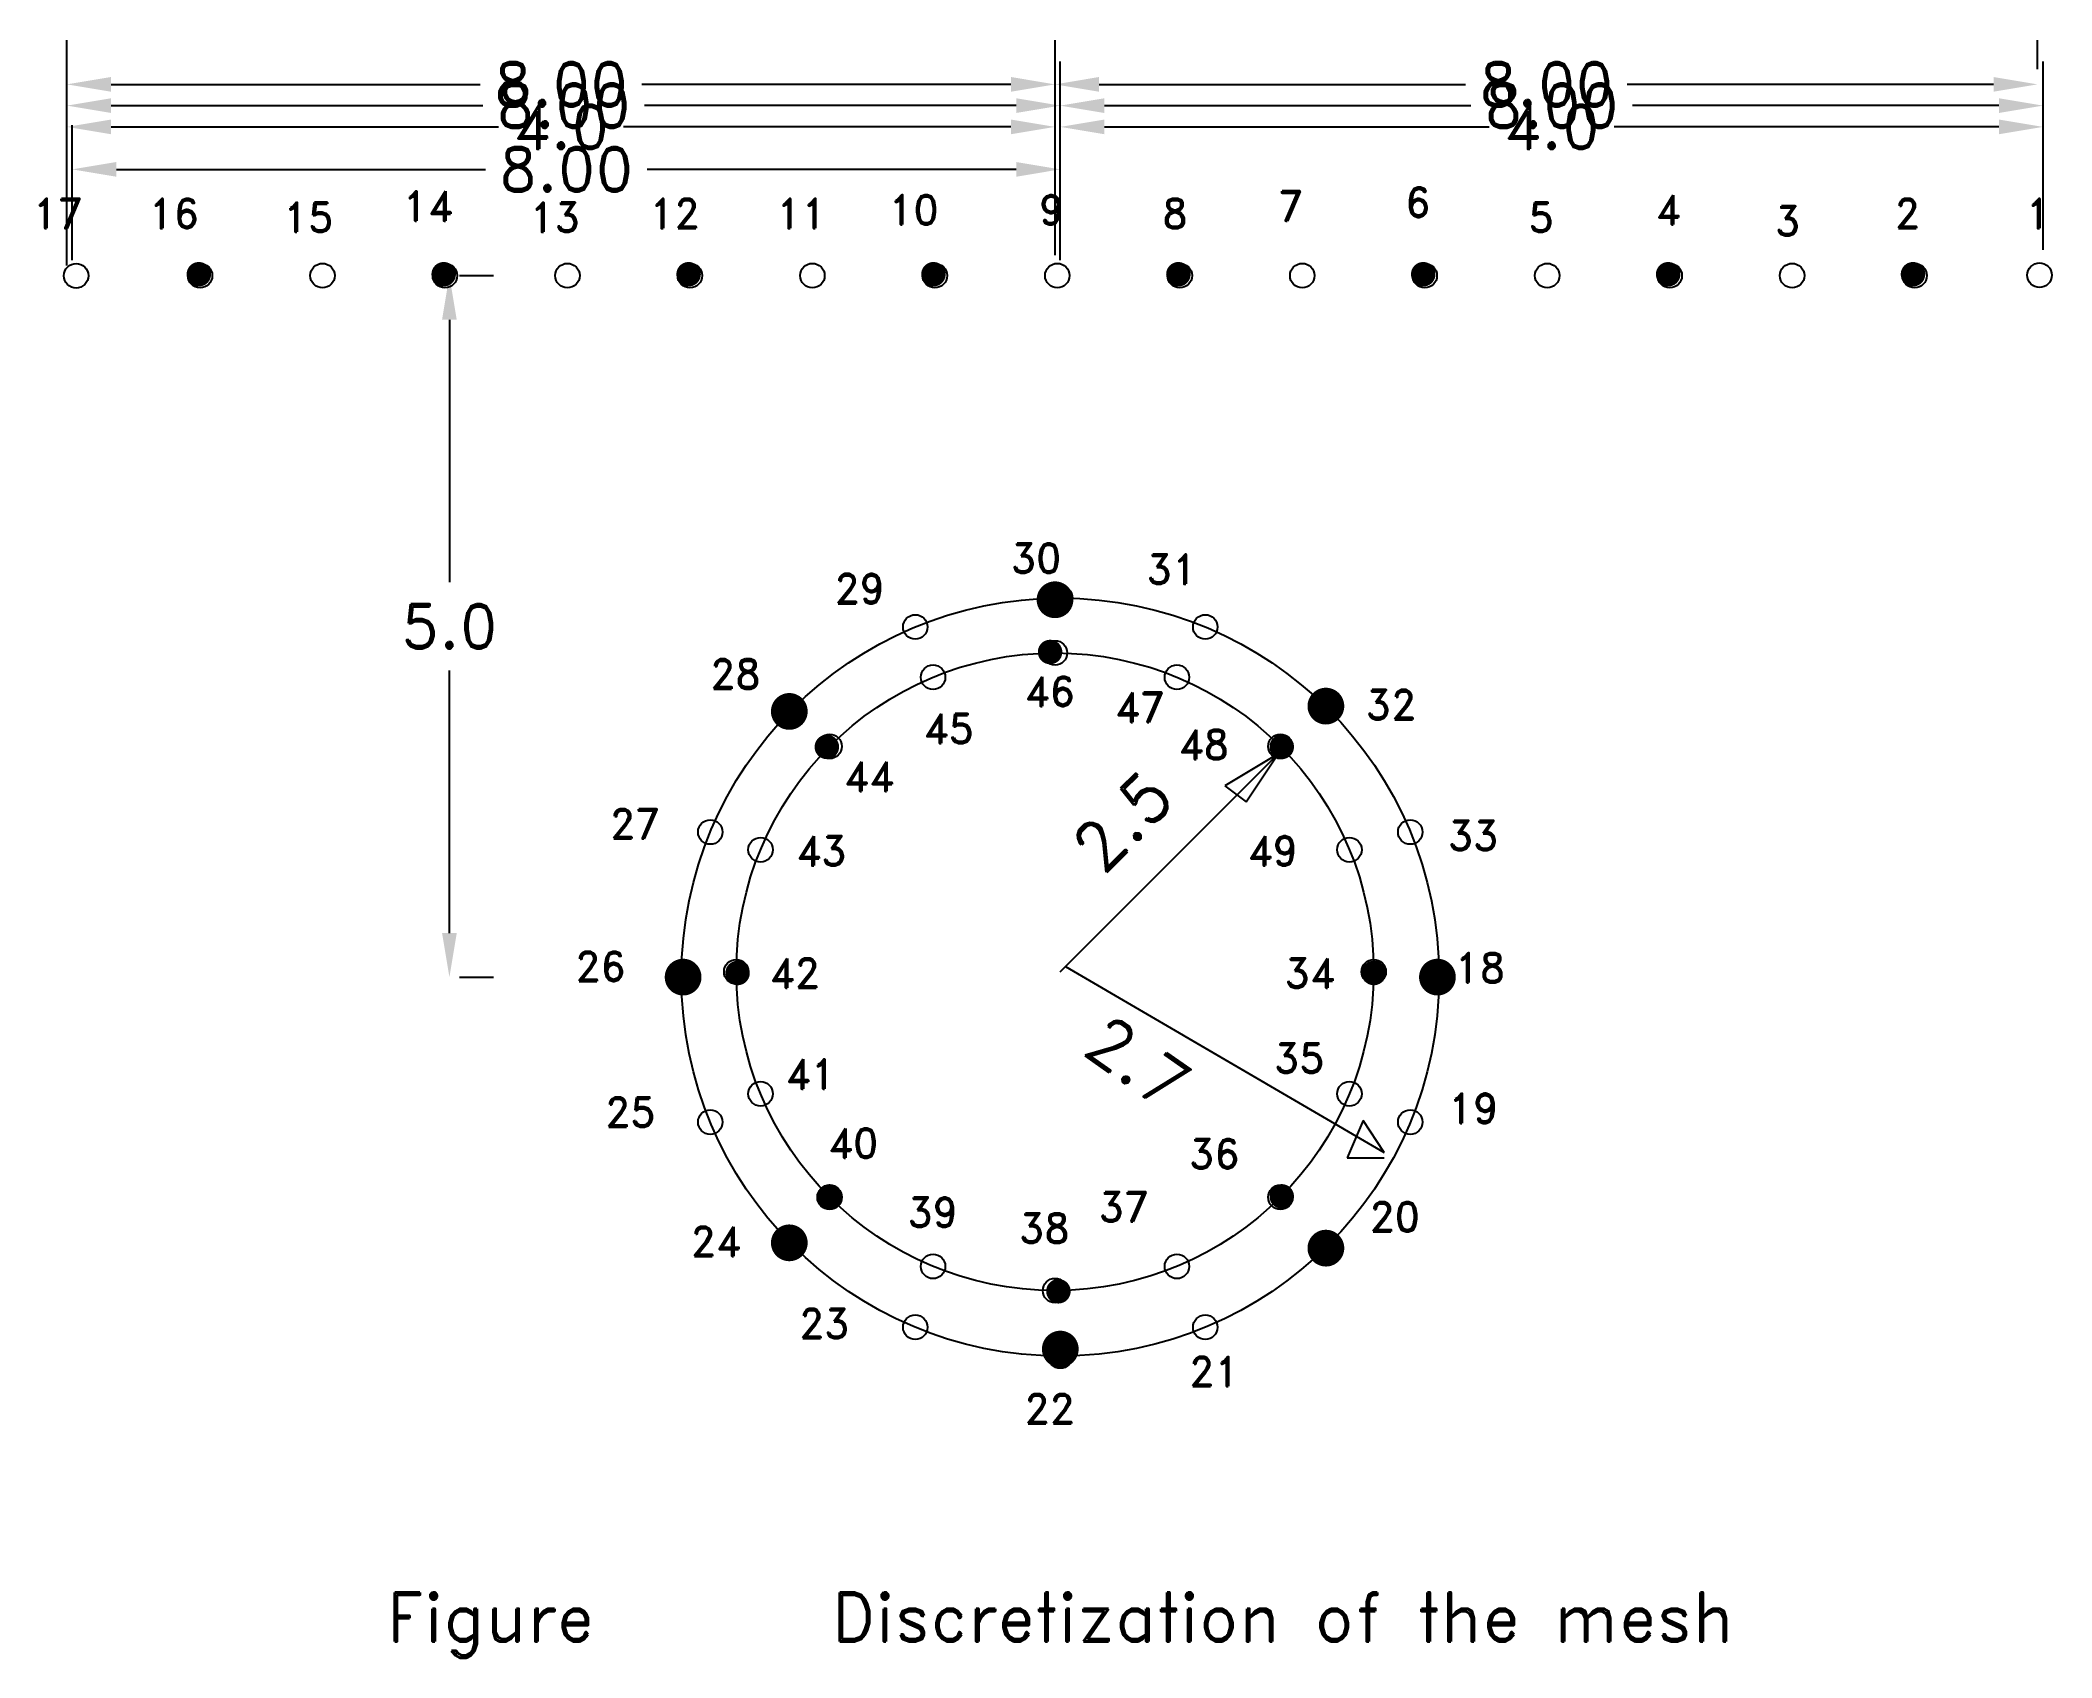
# Model space of a CAD drawing. Extents: x 1.44 to 9.65, y 1.38 to 7.98.
import ezdxf
from ezdxf.enums import TextEntityAlignment as Align

# ---------------------------------------------------------------- set-up
doc = ezdxf.new("R2010")
doc.units = 0
doc.header["$PDMODE"] = 33
doc.header["$PDSIZE"] = 0.1
doc.layers.get('0').update_dxf_attribs({"linetype": 'CONTINUOUS'})
doc.layers.get('DEFPOINTS').update_dxf_attribs({"linetype": 'CONTINUOUS'})
doc.layers.add('CIRCLE', color=7, linetype='CONTINUOUS')
doc.styles.get("Standard").update_dxf_attribs({"font": 'ROMAND'})
doc.dimstyles.get("Standard").update_dxf_attribs({"dimtxt": 2.5, "dimasz": 2.5, "dimexe": 1.25, "dimexo": 0.625, "dimtad": 1, "dimcen": 2.5, "dimazin": 3, "dimtfac": 1, "dimtmove": 0, "dimatfit": 3})

# ---------------------------------------------------------------- blocks, each defined once
blk = doc.blocks.new('*D')
at = {"color": 0, "linetype": 'BYBLOCK'}
for p, q in [((1.5506, 7.1215), (1.5506, 7.9762)), ((5.5843, 7.1215), (5.5843, 7.9762)), ((5.5843, 7.1215), (5.5843, 7.9762)), ((9.596, 7.8587), (9.596, 7.9762)), ((1.5506, 7.0781), (1.5506, 7.8894)), ((5.6059, 7.0781), (5.6059, 7.8894)), ((5.6059, 7.0781), (5.6059, 7.8894)), ((9.618, 7.7719), (9.618, 7.8894)), ((1.5506, 7.0564), (1.5506, 7.8026)), ((5.5843, 7.0998), (5.5843, 7.8026)), ((5.6059, 7.0781), (5.6059, 7.8026)), ((9.618, 7.1215), (9.618, 7.8026)), ((1.7306, 7.7962), (3.2374, 7.7962)), ((5.4043, 7.7962), (3.8974, 7.7962)), ((5.7643, 7.7962), (7.2601, 7.7962)), ((9.416, 7.7962), (7.9201, 7.7962)), ((1.7306, 7.7094), (3.2482, 7.7094)), ((5.4259, 7.7094), (3.9082, 7.7094)), ((5.7859, 7.7094), (7.2819, 7.7094)), ((9.438, 7.7094), (7.9419, 7.7094)), ((1.5722, 7.0781), (1.5722, 7.6293)), ((1.7306, 7.6226), (3.3124, 7.6226)), ((5.4043, 7.6226), (3.8224, 7.6226)), ((5.6059, 7.0998), (5.6059, 7.6293)), ((5.7859, 7.6226), (7.3569, 7.6226)), ((9.438, 7.6226), (7.8669, 7.6226)), ((1.7522, 7.4493), (3.259, 7.4493)), ((5.4259, 7.4493), (3.919, 7.4493)), ((3.1528, 7.0156), (3.2919, 7.0156)), ((3.1119, 6.8356), (3.1119, 5.7643)), ((3.1119, 4.3329), (3.1119, 5.4043)), ((3.1528, 4.1529), (3.2919, 4.1529))]:
    blk.add_line(p, q, dxfattribs=at)
for points in [[(1.7306, 7.8262), (1.7306, 7.7662), (1.5506, 7.7962)], [(5.4043, 7.8262), (5.4043, 7.7662), (5.5843, 7.7962)], [(5.7643, 7.8262), (5.7643, 7.7662), (5.5843, 7.7962)], [(9.416, 7.8262), (9.416, 7.7662), (9.596, 7.7962)], [(1.7306, 7.7394), (1.7306, 7.6794), (1.5506, 7.7094)], [(5.4259, 7.7394), (5.4259, 7.6794), (5.6059, 7.7094)], [(5.7859, 7.7394), (5.7859, 7.6794), (5.6059, 7.7094)], [(9.438, 7.7394), (9.438, 7.6794), (9.618, 7.7094)], [(1.7306, 7.6526), (1.7306, 7.5926), (1.5506, 7.6226)], [(5.4043, 7.6526), (5.4043, 7.5926), (5.5843, 7.6226)], [(5.7859, 7.6526), (5.7859, 7.5926), (5.6059, 7.6226)], [(9.438, 7.6526), (9.438, 7.5926), (9.618, 7.6226)], [(1.7522, 7.4793), (1.7522, 7.4193), (1.5722, 7.4493)], [(5.4259, 7.4793), (5.4259, 7.4193), (5.6059, 7.4493)], [(3.0819, 6.8356), (3.1419, 6.8356), (3.1119, 7.0156)], [(3.0819, 4.3329), (3.1419, 4.3329), (3.1119, 4.1529)]]:
    blk.add_solid(points, dxfattribs=at)
at = {"layer": 'DEFPOINTS', "color": 0, "linetype": 'BYBLOCK'}
for p in [(5.5843, 7.7962), (9.596, 7.7962), (9.596, 7.7962), (5.6059, 7.7094), (9.618, 7.7094), (9.618, 7.7094), (5.5843, 7.6226), (9.618, 7.6226), (5.6059, 7.4493), (1.5506, 7.059), (1.5506, 7.0156), (1.5506, 6.9939), (1.5722, 7.0156), (3.0903, 7.0156), (3.1119, 7.0156), (5.5843, 7.059), (5.5843, 7.059), (5.5843, 7.0373), (5.6059, 7.0373), (5.6059, 7.0156), (5.6059, 7.0156), (5.6059, 7.0156), (9.618, 7.059), (3.0903, 4.1529)]:
    blk.add_point(p, dxfattribs=at)
at = {"color": 0, "linetype": 'BYBLOCK'}
for s, p in [('8.00', (3.5674, 7.7962)), ('8.00', (7.5901, 7.7962)), ('8.00', (3.5782, 7.7094)), ('8.00', (7.6119, 7.7094)), ('4.0', (3.5674, 7.6226)), ('4.0', (7.6119, 7.6226)), ('8.00', (3.589, 7.4493)), ('5.0', (3.1119, 5.5843))]:
    blk.add_text(s, height=0.18, dxfattribs=at).set_placement(p, align=Align.MIDDLE_CENTER)

msp = doc.modelspace()

# ---------------------------------------------------------------- linework, layer by layer
at = {"color": 0, "const_width": 0.05}
for points in [[(2.064, 7.0213, 1), (2.114, 7.0213, 1)], [(3.0636, 7.0213, 1), (3.1136, 7.0213, 1)], [(4.0635, 7.0213, 1), (4.1135, 7.0213, 1)], [(5.0631, 7.0213, 1), (5.1131, 7.0213, 1)], [(6.0631, 7.0213, 1), (6.1131, 7.0213, 1)], [(7.0627, 7.0213, 1), (7.1127, 7.0213, 1)], [(8.0626, 7.0213, 1), (8.1126, 7.0213, 1)], [(9.0622, 7.0213, 1), (9.1122, 7.0213, 1)]]:
    msp.add_lwpolyline(points, format="xyb", close=True, dxfattribs=at)
at = {"color": 0, "const_width": 0.001}
msp.add_lwpolyline([(1.5938, 7.0156), (9.5938, 7.0156)], dxfattribs=at)
at = {"color": 0}
for p in [(1.588, 7.015), (2.0938, 7.0156), (2.5938, 7.0156), (3.0938, 7.0156), (3.5938, 7.0156), (4.0938, 7.0156), (4.5938, 7.0156), (5.0938, 7.0156), (5.5938, 7.0156), (6.0938, 7.0156), (6.5938, 7.0156), (7.0938, 7.0156), (7.5938, 7.0156), (8.0938, 7.0156), (8.5938, 7.0156), (9.0938, 7.0156), (9.6037, 7.0175)]:
    msp.add_point(p, dxfattribs=at)
at = {"layer": 'CIRCLE', "color": 0}
for p, q in [((5.6059, 4.1746), (6.4948, 5.0638)), ((6.4948, 5.0638), (6.2779, 4.9336)), ((6.3648, 4.8685), (6.4948, 5.0638)), ((6.2779, 4.9336), (6.3648, 4.8685)), ((5.6275, 4.1963), (6.9287, 3.4371)), ((6.8419, 3.5673), (6.777, 3.4154)), ((6.9287, 3.4371), (6.8419, 3.5673)), ((6.777, 3.4154), (6.9287, 3.4154))]:
    msp.add_line(p, q, dxfattribs=at)
for points, const_width in [([(5.5468, 5.6928, 1), (5.6218, 5.6928, 1)], 0.075), ([(5.5392, 5.4796, 1), (5.5892, 5.4796, 1)], 0.05), ([(4.4621, 5.2371, 1), (4.5371, 5.2371, 1)], 0.075), ([(6.6527, 5.2588, 1), (6.7277, 5.2588, 1)], 0.075), ([(4.6278, 5.0923, 1), (4.6778, 5.0923, 1)], 0.05), ([(6.485, 5.0923, 1), (6.535, 5.0923, 1)], 0.05), ([(4.0286, 4.1529, 1), (4.1036, 4.1529, 1)], 0.075), ([(4.2634, 4.1697, 1), (4.3134, 4.1697, 1)], 0.05), ([(6.8609, 4.1697, 1), (6.9109, 4.1697, 1)], 0.05), ([(7.1081, 4.1529, 1), (7.1831, 4.1529, 1)], 0.075), ([(4.6392, 3.2581, 1), (4.6892, 3.2581, 1)], 0.05), ([(6.485, 3.2581, 1), (6.535, 3.2581, 1)], 0.05), ([(4.4621, 3.0685, 1), (4.5371, 3.0685, 1)], 0.075), ([(6.6527, 3.0468, 1), (6.7277, 3.0468, 1)], 0.075), ([(5.5733, 2.8708, 1), (5.6233, 2.8708, 1)], 0.05), ([(5.5684, 2.6348, 1), (5.6434, 2.6348, 1)], 0.075)]:
    msp.add_lwpolyline(points, format="xyb", close=True, dxfattribs=dict(at, const_width=const_width))
for centre, radius in [((5.6059, 4.1529), 1.5466), ((5.5843, 4.1746), 1.3011)]:
    msp.add_circle(centre, radius, dxfattribs=at)
for p in [(5.6059, 5.6995), (5.014, 5.5818), (6.1977, 5.5818), (5.5843, 5.4758), (5.0863, 5.3767), (6.0822, 5.3767), (4.5123, 5.2465), (6.6995, 5.2465), (4.6642, 5.0947), (6.5043, 5.0947), (4.1771, 4.7448), (7.0347, 4.7448), (4.3822, 4.6726), (6.7864, 4.6726), (4.0593, 4.1529), (4.2831, 4.1746), (6.8854, 4.1746), (7.1524, 4.1529), (4.3822, 3.6767), (6.7864, 3.6767), (4.1771, 3.5611), (7.0347, 3.5611), (4.6642, 3.2546), (6.5043, 3.2546), (4.5123, 3.0594), (6.6995, 3.0594), (5.0863, 2.9726), (6.0822, 2.9726), (5.5843, 2.8735), (5.014, 2.7241), (6.1977, 2.7241), (5.6059, 2.6064)]:
    msp.add_point(p, dxfattribs=at)

# ---------------------------------------------------------------- texts
for s, height, p in [('17', 0.12, (1.5134, 7.2093)), ('16', 0.12, (1.9863, 7.2093)), ('15', 0.12, (2.5355, 7.1939)), ('14', 0.12, (3.0236, 7.2397)), ('13', 0.12, (3.542, 7.1939)), ('12', 0.12, (4.0305, 7.2093)), ('11', 0.12, (4.5489, 7.2093)), ('10', 0.12, (5.0067, 7.2244)), ('9', 0.12, (5.571, 7.2244)), ('8', 0.12, (6.0743, 7.2093)), ('7', 0.12, (6.5472, 7.2397)), ('6', 0.12, (7.0656, 7.2549)), ('5', 0.12, (7.5693, 7.1939)), ('4', 0.12, (8.0877, 7.2244)), ('2', 0.12, (9.0639, 7.2093)), ('1', 0.12, (9.5979, 7.2093)), ('3', 0.12, (8.5758, 7.1788)), ('30', 0.12, (5.5073, 5.8026)), ('31', 0.12, (6.0614, 5.7576)), ('29', 0.12, (4.7867, 5.6782)), ('28', 0.12, (4.2793, 5.3299)), ('46', 0.12, (5.5623, 5.2588)), ('47', 0.12, (5.9313, 5.194)), ('32', 0.12, (6.956, 5.2047)), ('45', 0.12, (5.1504, 5.1072)), ('48', 0.12, (6.1914, 5.0421)), ('44', 0.12, (4.825, 4.9119)), ('27', 0.12, (3.8701, 4.7182)), ('33', 0.12, (7.2917, 4.671)), ('43', 0.12, (4.6301, 4.6084)), ('49', 0.12, (6.4732, 4.6084)), ('26', 0.12, (3.7286, 4.1367)), ('42', 0.12, (4.5216, 4.1095)), ('34', 0.12, (6.6249, 4.1095)), ('18', 0.12, (7.319, 4.1312)), ('35', 0.12, (6.5817, 3.7626)), ('41', 0.12, (4.5865, 3.6975)), ('25', 0.12, (3.8507, 3.5418)), ('19', 0.12, (7.2917, 3.5575)), ('40', 0.12, (4.7602, 3.4154)), ('36', 0.12, (6.2347, 3.372)), ('39', 0.12, (5.0852, 3.1336)), ('37', 0.12, (5.866, 3.1553)), ('20', 0.12, (6.9712, 3.115)), ('24', 0.12, (4.1996, 3.0144)), ('38', 0.12, (5.5407, 3.0685)), ('23', 0.12, (4.6422, 2.6788)), ('21', 0.12, (6.2347, 2.4829)), ('22', 0.12, (5.5623, 2.3313)), ('Figure      Discretization of the mesh', 0.2, (5.6059, 1.4419))]:
    msp.add_text(s, height=height, dxfattribs=at).set_placement(p, align=Align.CENTER)
for s, rotation, p in [('2.5', 45, (5.9309, 4.7169)), ('2.7', 325, (5.865, 3.7221))]:
    msp.add_text(s, height=0.2, rotation=rotation, dxfattribs=at).set_placement(p, align=Align.CENTER)

# ---------------------------------------------------------------- dimensions: what is measured, and where the dimension line sits
dim = msp.add_linear_dim(base=(3.1119, 7.0156), p1=(3.0903, 4.1529), p2=(3.0903, 7.0156), angle=90, text='5.0', dimstyle='Standard', dxfattribs=at)
dim.commit()
dim.dimension.update_dxf_attribs({"geometry": '*D', "text_midpoint": (3.1119, 5.5843)})
for base, p1, p2, middle in [((5.5843, 7.7962), (1.5506, 7.059), (5.5843, 7.059), (3.5674, 7.7962)), ((9.596, 7.7962), (5.5843, 7.059), (9.596, 7.7962), (7.5901, 7.7962))]:
    dim = msp.add_linear_dim(base=base, p1=p1, p2=p2, text='8.00', dimstyle='Standard', dxfattribs=at)
    dim.commit()
    dim.dimension.update_dxf_attribs({"geometry": '*D', "text_midpoint": middle})

doc.saveas('drawing.dxf')
